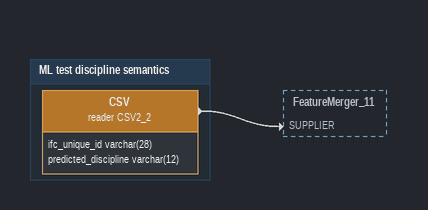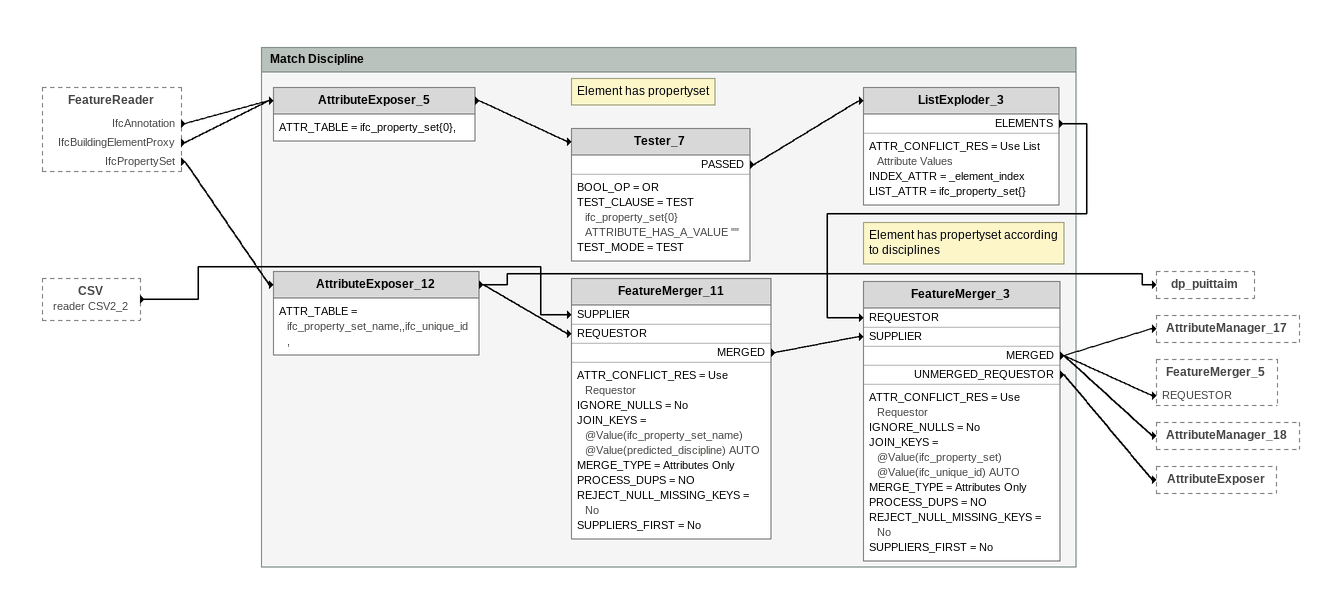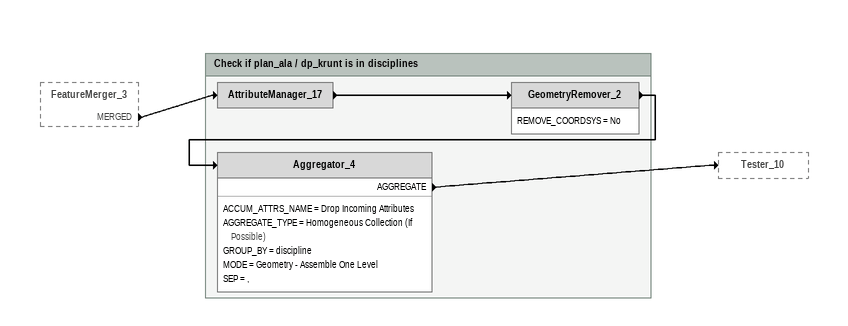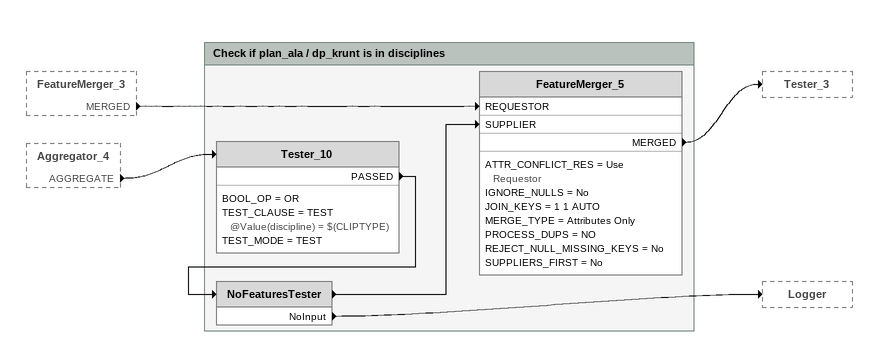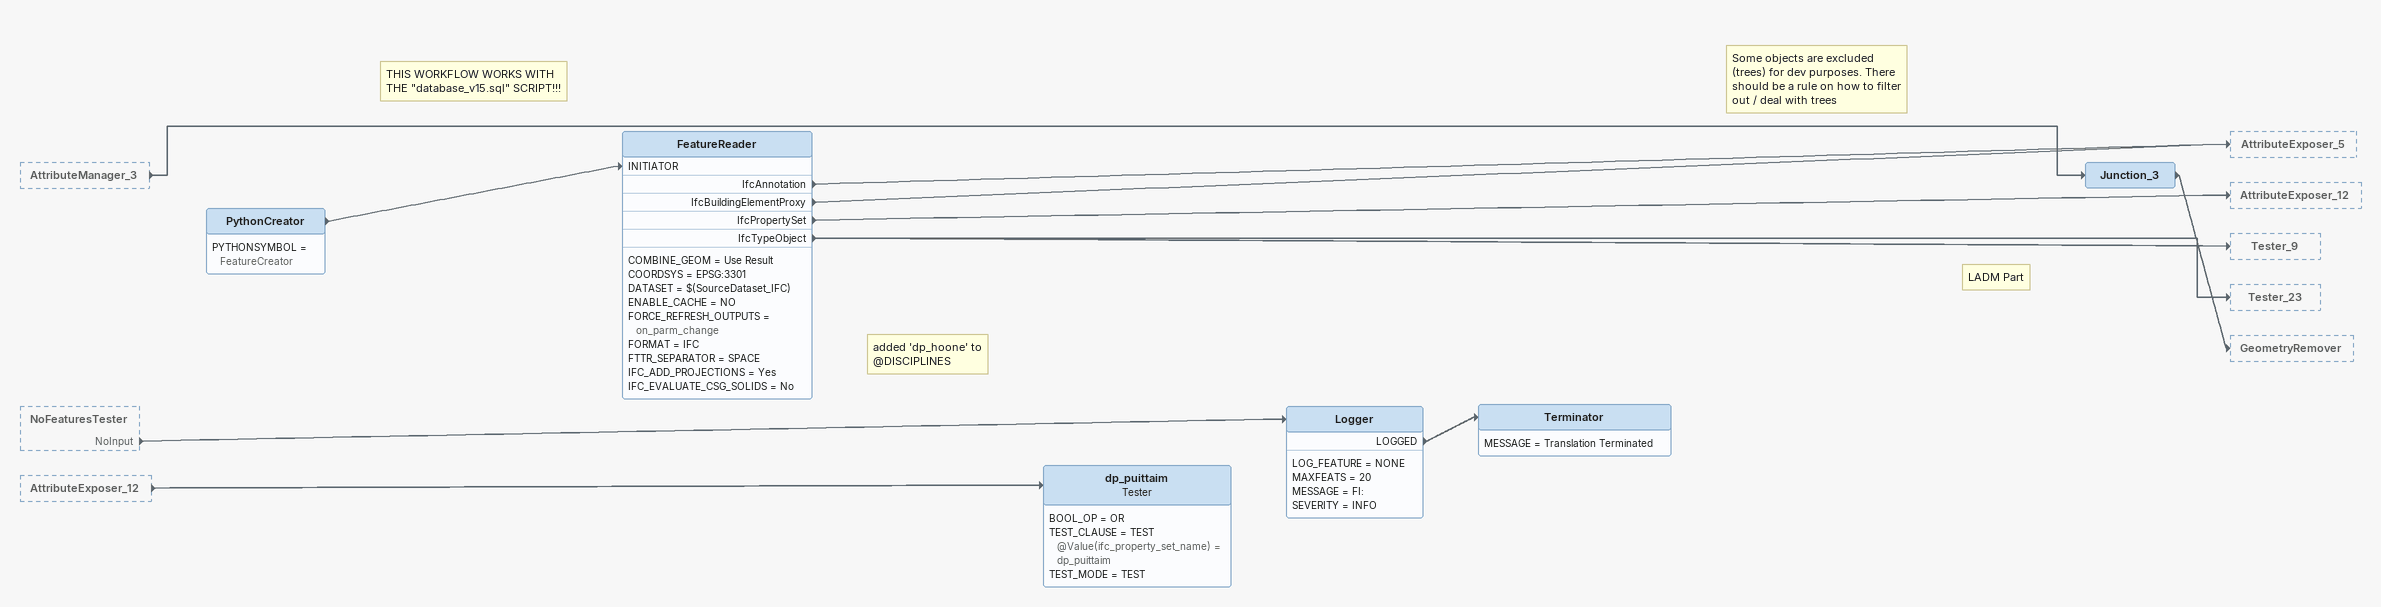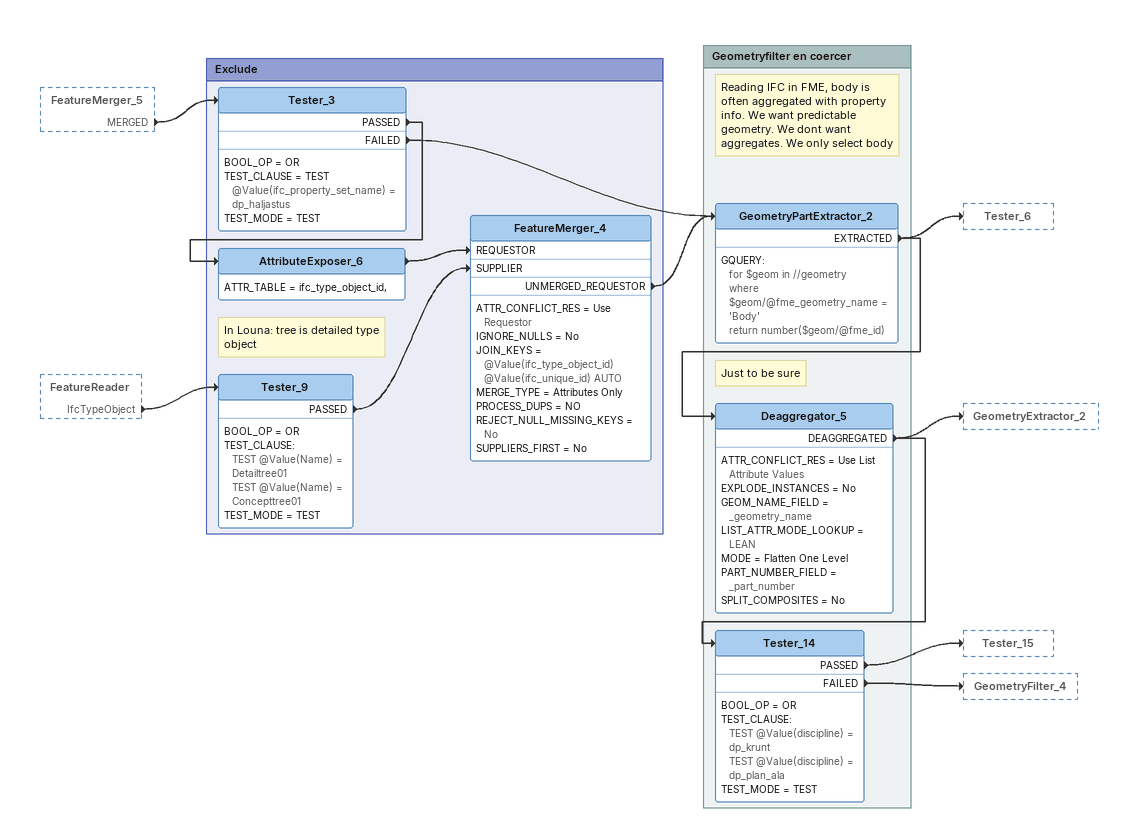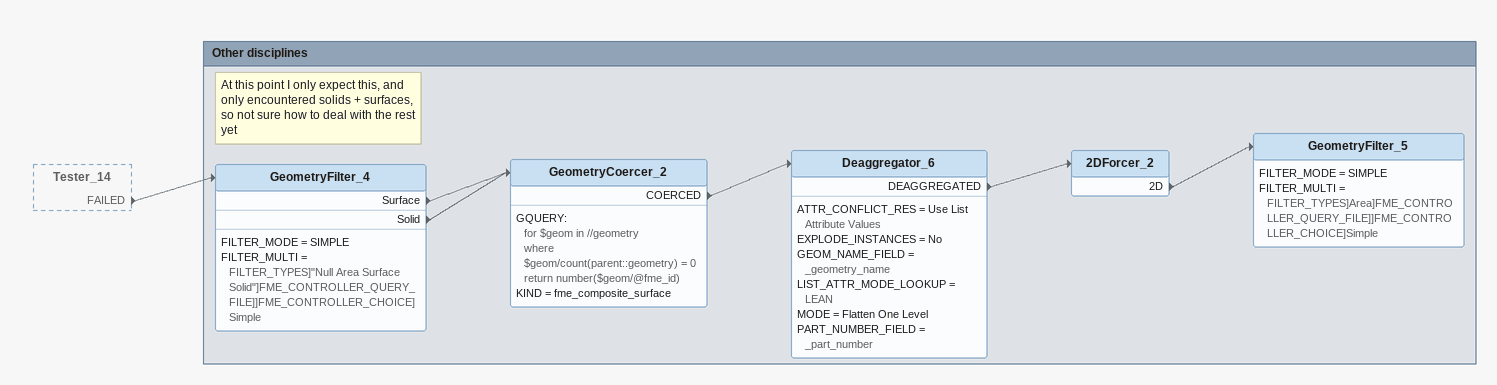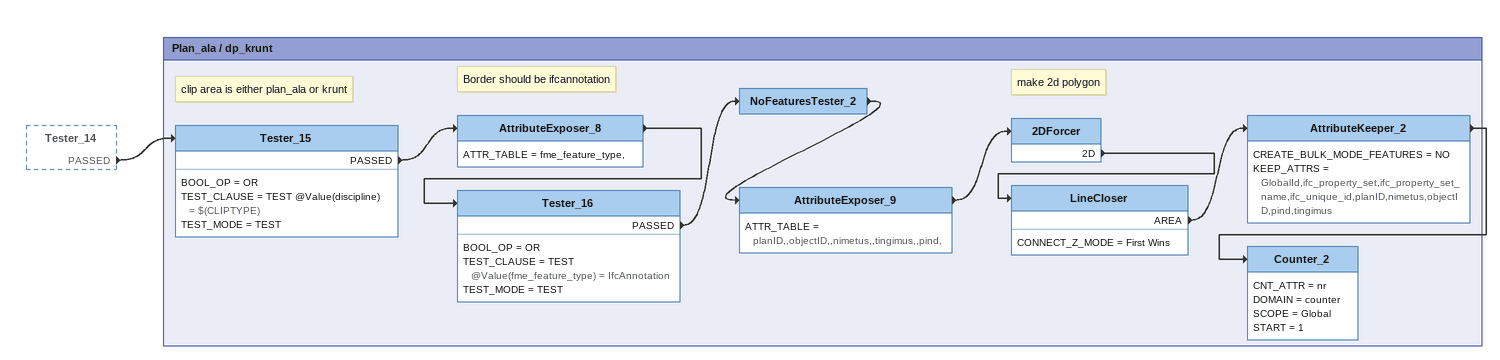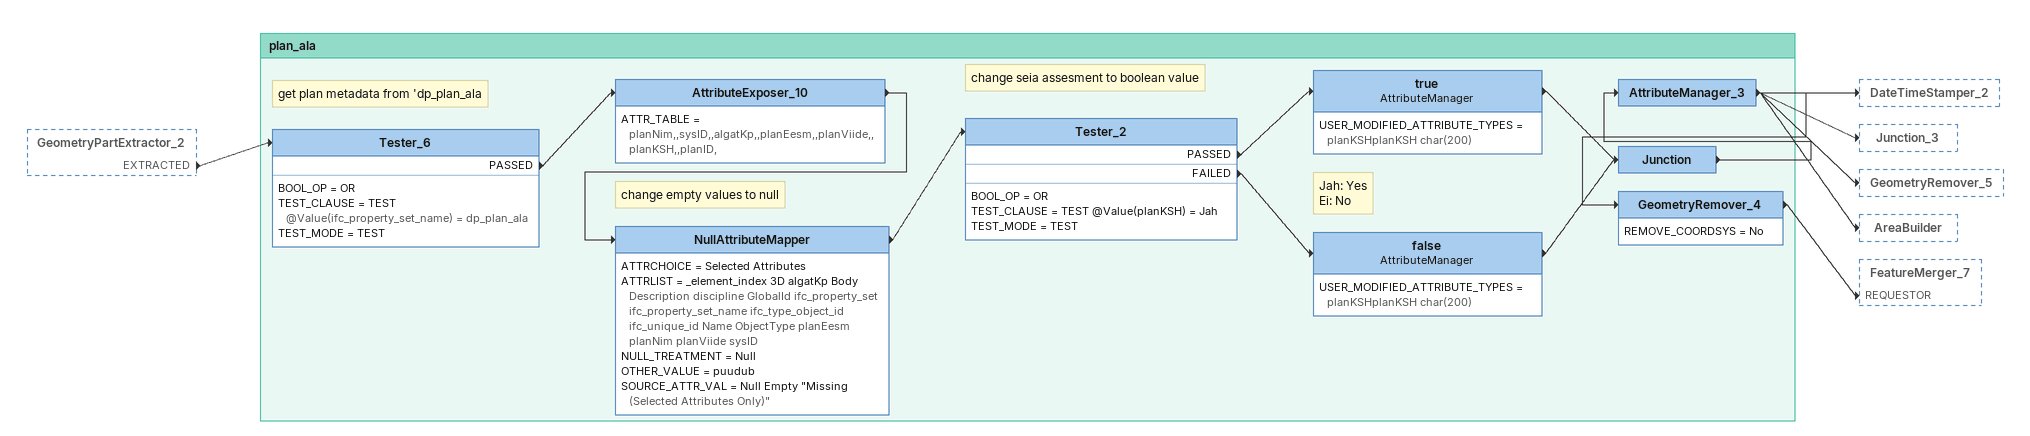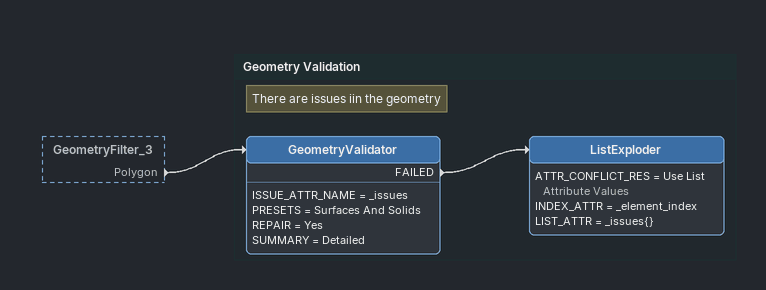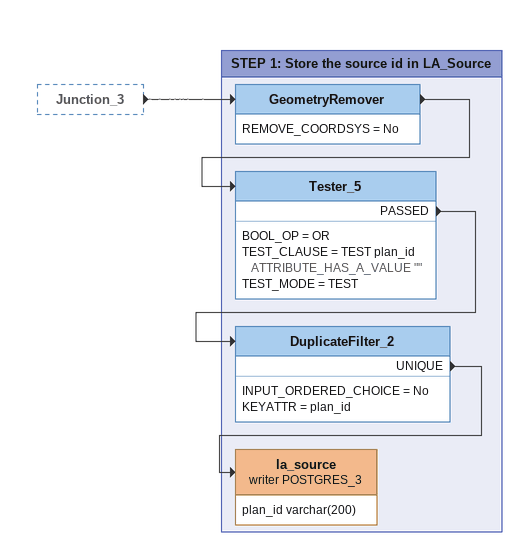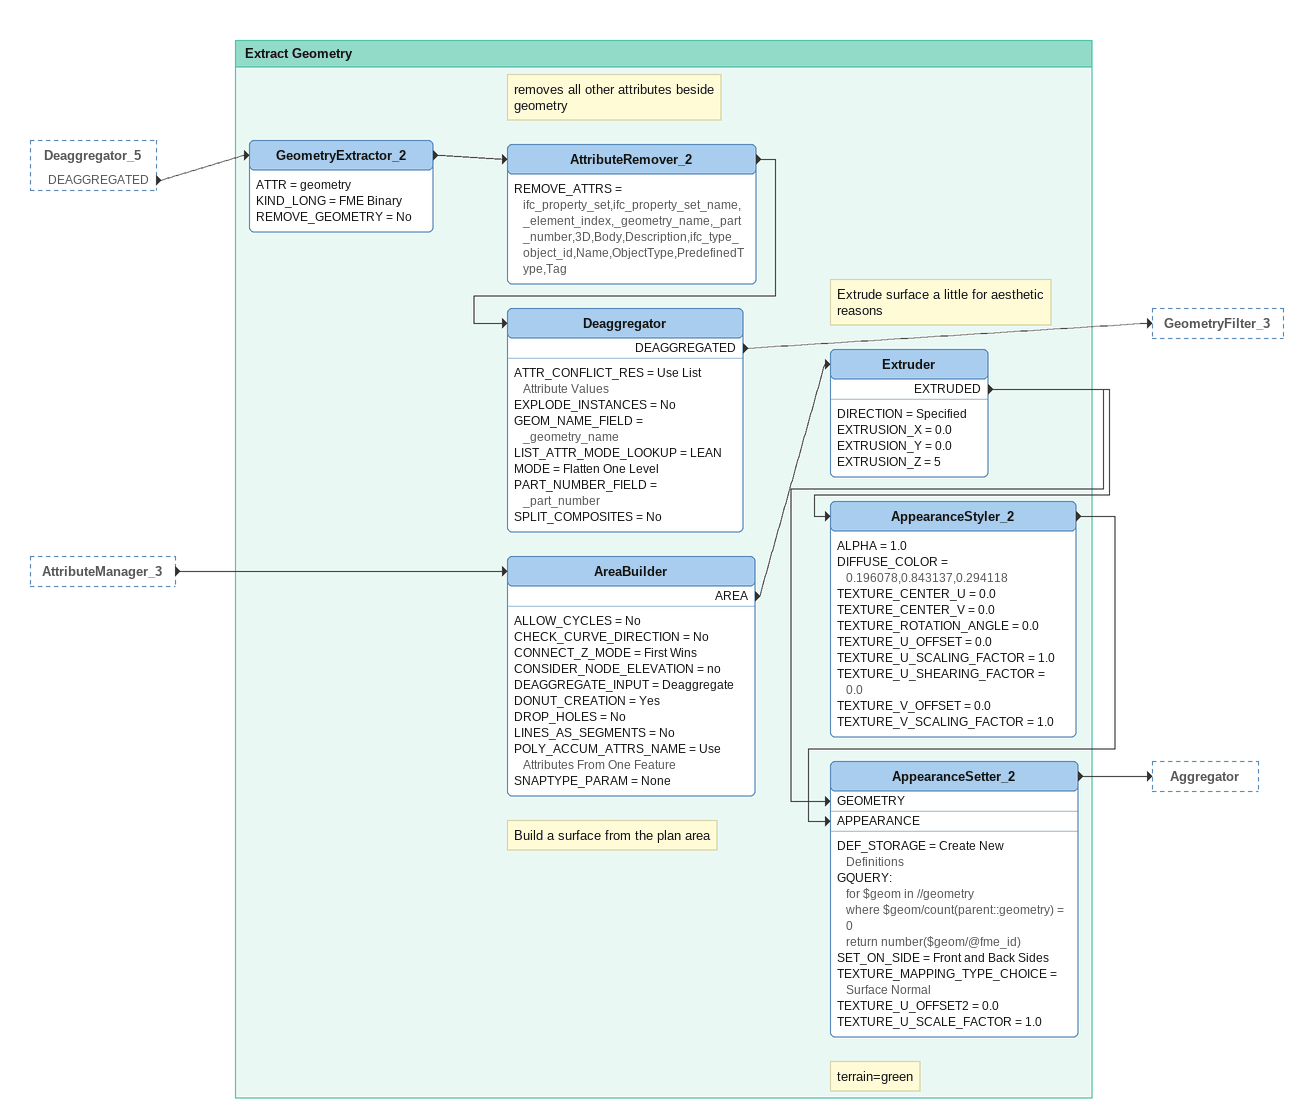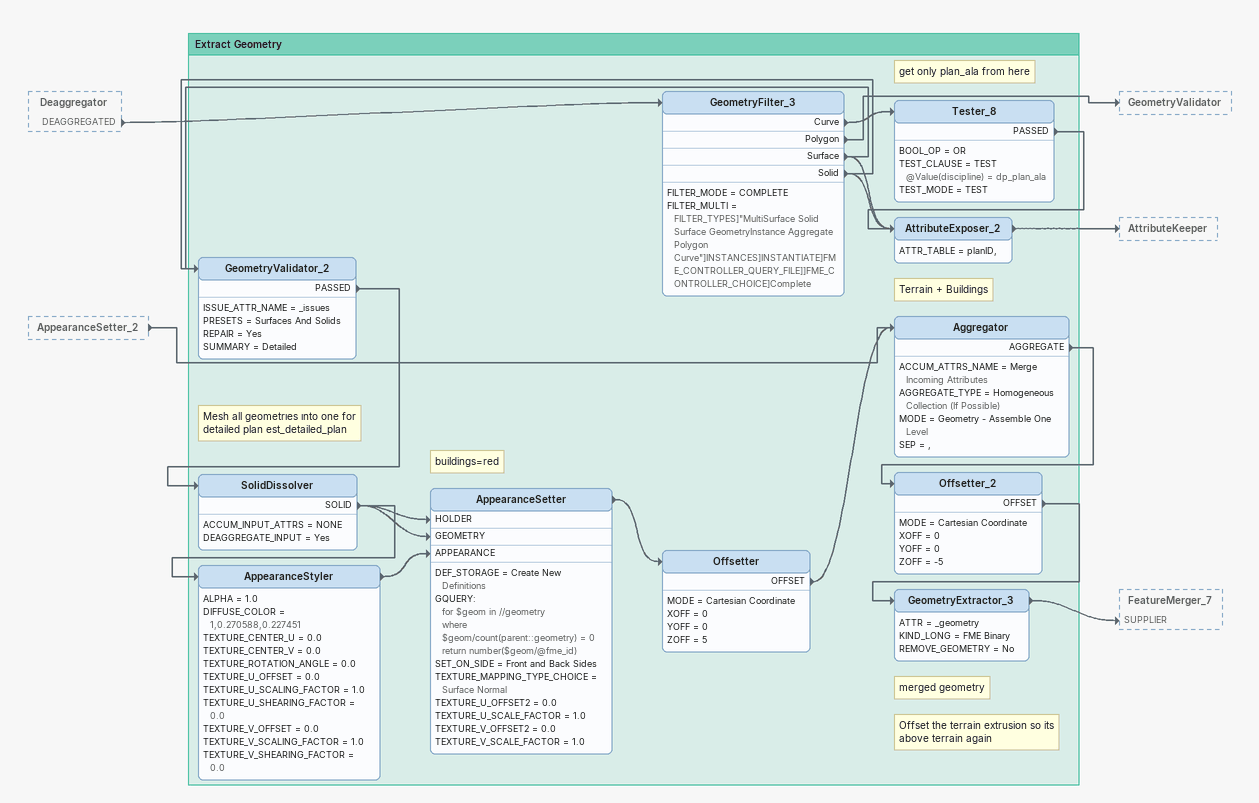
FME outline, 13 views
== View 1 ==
Bookmark: ML test discipline semantics
CSV (reader CSV2_2)
    attributes: ifc_unique_id varchar(28), predicted_discipline varchar(12)
    -> FeatureMerger_11 [SUPPLIER]

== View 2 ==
FeatureReader [outside]
    IfcAnnotation -> AttributeExposer_5
    IfcBuildingElementProxy -> AttributeExposer_5
    IfcPropertySet -> AttributeExposer_12
CSV (reader CSV2_2) [outside]
    -> FeatureMerger_11 [SUPPLIER]

Bookmark: Match Discipline
AttributeExposer_5
    ATTR_TABLE = ifc_property_set{0},
    -> Tester_7
Note: Element has propertyset
Tester_7
    BOOL_OP = OR
    TEST_CLAUSE = TEST ifc_property_set{0} ATTRIBUTE_HAS_A_VALUE ""
    TEST_MODE = TEST
    PASSED -> ListExploder_3
ListExploder_3
    ATTR_CONFLICT_RES = Use List Attribute Values
    INDEX_ATTR = _element_index
    LIST_ATTR = ifc_property_set{}
    ELEMENTS -> FeatureMerger_3 [REQUESTOR]
AttributeExposer_12
    ATTR_TABLE = ifc_property_set_name,,ifc_unique_id,
    -> FeatureMerger_11 [REQUESTOR]
    -> dp_puittaim
FeatureMerger_11
    ATTR_CONFLICT_RES = Use Requestor
    IGNORE_NULLS = No
    JOIN_KEYS = @Value(ifc_property_set_name) @Value(predicted_discipline) AUTO
    MERGE_TYPE = Attributes Only
    PROCESS_DUPS = NO
    REJECT_NULL_MISSING_KEYS = No
    SUPPLIERS_FIRST = No
    MERGED -> FeatureMerger_3 [SUPPLIER]
Note: Element has propertyset according to disciplines
FeatureMerger_3
    ATTR_CONFLICT_RES = Use Requestor
    IGNORE_NULLS = No
    JOIN_KEYS = @Value(ifc_property_set) @Value(ifc_unique_id) AUTO
    MERGE_TYPE = Attributes Only
    PROCESS_DUPS = NO
    REJECT_NULL_MISSING_KEYS = No
    SUPPLIERS_FIRST = No
    MERGED -> AttributeManager_17
    MERGED -> FeatureMerger_5 [REQUESTOR]
    MERGED -> AttributeManager_18
    UNMERGED_REQUESTOR -> AttributeExposer

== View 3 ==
FeatureMerger_3 [outside]
    MERGED -> AttributeManager_17

Bookmark: Check if plan_ala / dp_krunt is in disciplines
AttributeManager_17
    -> GeometryRemover_2
GeometryRemover_2
    REMOVE_COORDSYS = No
    -> Aggregator_4
Aggregator_4
    ACCUM_ATTRS_NAME = Drop Incoming Attributes
    AGGREGATE_TYPE = Homogeneous Collection (If Possible)
    GROUP_BY = discipline
    MODE = Geometry - Assemble One Level
    SEP = ,
    AGGREGATE -> Tester_10

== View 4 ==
FeatureMerger_3 [outside]
    MERGED -> FeatureMerger_5 [REQUESTOR]
Aggregator_4 [outside]
    AGGREGATE -> Tester_10

Bookmark: Check if plan_ala / dp_krunt is in disciplines
Tester_10
    BOOL_OP = OR
    TEST_CLAUSE = TEST @Value(discipline) = $(CLIPTYPE)
    TEST_MODE = TEST
    PASSED -> NoFeaturesTester
NoFeaturesTester
    NoInput -> Logger
    -> FeatureMerger_5 [SUPPLIER]
FeatureMerger_5
    ATTR_CONFLICT_RES = Use Requestor
    IGNORE_NULLS = No
    JOIN_KEYS = 1 1 AUTO
    MERGE_TYPE = Attributes Only
    PROCESS_DUPS = NO
    REJECT_NULL_MISSING_KEYS = No
    SUPPLIERS_FIRST = No
    MERGED -> Tester_3

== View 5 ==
AttributeManager_3 [outside]
    -> Junction_3
NoFeaturesTester [outside]
    NoInput -> Logger
AttributeExposer_12 [outside]
    -> dp_puittaim
PythonCreator
    PYTHONSYMBOL = FeatureCreator
    -> FeatureReader [INITIATOR]
Note: THIS WORKFLOW WORKS WITH THE "database_v15.sql" SCRIPT!!!
FeatureReader
    COMBINE_GEOM = Use Result
    COORDSYS = EPSG:3301
    DATASET = $(SourceDataset_IFC)
    ENABLE_CACHE = NO
    FORCE_REFRESH_OUTPUTS = on_parm_change
    FORMAT = IFC
    FTTR_SEPARATOR = SPACE
    IFC_ADD_PROJECTIONS = Yes
    IFC_EVALUATE_CSG_SOLIDS = No
    IfcAnnotation -> AttributeExposer_5
    IfcBuildingElementProxy -> AttributeExposer_5
    IfcPropertySet -> AttributeExposer_12
    IfcTypeObject -> Tester_9
    IfcTypeObject -> Tester_23
Note: added 'dp_hoone' to @DISCIPLINES
dp_puittaim: Tester
    BOOL_OP = OR
    TEST_CLAUSE = TEST @Value(ifc_property_set_name) = dp_puittaim
    TEST_MODE = TEST
Note: LADM Part
Junction_3
    -> GeometryRemover
Logger
    LOG_FEATURE = NONE
    MAXFEATS = 20
    MESSAGE = FI:
    SEVERITY = INFO
    LOGGED -> Terminator
Note: Some objects are excluded (trees) for dev purposes. There should be a rule on how to filter out / deal with trees
Terminator
    MESSAGE = Translation Terminated

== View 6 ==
FeatureMerger_5 [outside]
    MERGED -> Tester_3
FeatureReader [outside]
    IfcTypeObject -> Tester_9

Bookmark: Exclude
Note: In Louna: tree is detailed type object
Tester_9
    BOOL_OP = OR
    TEST_CLAUSE:
      TEST @Value(Name) = Detailtree01
      TEST @Value(Name) = Concepttree01
    TEST_MODE = TEST
    PASSED -> FeatureMerger_4 [SUPPLIER]
Tester_3
    BOOL_OP = OR
    TEST_CLAUSE = TEST @Value(ifc_property_set_name) = dp_haljastus
    TEST_MODE = TEST
    PASSED -> AttributeExposer_6
    FAILED -> GeometryPartExtractor_2
AttributeExposer_6
    ATTR_TABLE = ifc_type_object_id,
    -> FeatureMerger_4 [REQUESTOR]
FeatureMerger_4
    ATTR_CONFLICT_RES = Use Requestor
    IGNORE_NULLS = No
    JOIN_KEYS = @Value(ifc_type_object_id) @Value(ifc_unique_id) AUTO
    MERGE_TYPE = Attributes Only
    PROCESS_DUPS = NO
    REJECT_NULL_MISSING_KEYS = No
    SUPPLIERS_FIRST = No
    UNMERGED_REQUESTOR -> GeometryPartExtractor_2

Bookmark: Geometryfilter en coercer
Note: Reading IFC in FME, body is often aggregated with property info. We want predictable geometry. We dont want aggregates. We only select body
GeometryPartExtractor_2
    GQUERY:
      for $geom in //geometry
      where $geom/@fme_geometry_name = 'Body'
      return number($geom/@fme_id)
    EXTRACTED -> Deaggregator_5
    EXTRACTED -> Tester_6
Note: Just to be sure
Deaggregator_5
    ATTR_CONFLICT_RES = Use List Attribute Values
    EXPLODE_INSTANCES = No
    GEOM_NAME_FIELD = _geometry_name
    LIST_ATTR_MODE_LOOKUP = LEAN
    MODE = Flatten One Level
    PART_NUMBER_FIELD = _part_number
    SPLIT_COMPOSITES = No
    DEAGGREGATED -> Tester_14
    DEAGGREGATED -> GeometryExtractor_2
Tester_14
    BOOL_OP = OR
    TEST_CLAUSE:
      TEST @Value(discipline) = dp_krunt
      TEST @Value(discipline) = dp_plan_ala
    TEST_MODE = TEST
    PASSED -> Tester_15
    FAILED -> GeometryFilter_4

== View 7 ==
Tester_14 [outside]
    FAILED -> GeometryFilter_4

Bookmark: Other disciplines
Note: At this point I only expect this, and only encountered solids + surfaces, so not sure how to deal with the rest yet
GeometryFilter_4
    FILTER_MODE = SIMPLE
    FILTER_MULTI = FILTER_TYPES]"Null Area Surface Solid"]FME_CONTROLLER_QUERY_FILE]]FME_CONTROLLER_CHOICE]Simple
    Surface -> GeometryCoercer_2
    Solid -> GeometryCoercer_2
GeometryCoercer_2
    GQUERY:
      for $geom in //geometry
      where $geom/count(parent::geometry) = 0
      return number($geom/@fme_id)
    KIND = fme_composite_surface
    COERCED -> Deaggregator_6
Deaggregator_6
    ATTR_CONFLICT_RES = Use List Attribute Values
    EXPLODE_INSTANCES = No
    GEOM_NAME_FIELD = _geometry_name
    LIST_ATTR_MODE_LOOKUP = LEAN
    MODE = Flatten One Level
    PART_NUMBER_FIELD = _part_number
    DEAGGREGATED -> 2DForcer_2
2DForcer_2
    2D -> GeometryFilter_5
GeometryFilter_5
    FILTER_MODE = SIMPLE
    FILTER_MULTI = FILTER_TYPES]Area]FME_CONTROLLER_QUERY_FILE]]FME_CONTROLLER_CHOICE]Simple

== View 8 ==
Tester_14 [outside]
    PASSED -> Tester_15

Bookmark: Plan_ala / dp_krunt
Note: clip area is either plan_ala or krunt
Tester_15
    BOOL_OP = OR
    TEST_CLAUSE = TEST @Value(discipline) = $(CLIPTYPE)
    TEST_MODE = TEST
    PASSED -> AttributeExposer_8
Note: Border should be ifcannotation
AttributeExposer_8
    ATTR_TABLE = fme_feature_type,
    -> Tester_16
Tester_16
    BOOL_OP = OR
    TEST_CLAUSE = TEST @Value(fme_feature_type) = IfcAnnotation
    TEST_MODE = TEST
    PASSED -> NoFeaturesTester_2
NoFeaturesTester_2
    -> AttributeExposer_9
AttributeExposer_9
    ATTR_TABLE = planID,,objectID,,nimetus,,tingimus,,pind,
    -> 2DForcer
Note: make 2d polygon
2DForcer
    2D -> LineCloser
LineCloser
    CONNECT_Z_MODE = First Wins
    AREA -> AttributeKeeper_2
AttributeKeeper_2
    CREATE_BULK_MODE_FEATURES = NO
    KEEP_ATTRS = GlobalId,ifc_property_set,ifc_property_set_name,ifc_unique_id,planID,nimetus,objectID,pind,tingimus
    -> Counter_2
Counter_2
    CNT_ATTR = nr
    DOMAIN = counter
    SCOPE = Global
    START = 1

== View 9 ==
GeometryPartExtractor_2 [outside]
    EXTRACTED -> Tester_6

Bookmark: plan_ala
Note: get plan metadata from 'dp_plan_ala
Tester_6
    BOOL_OP = OR
    TEST_CLAUSE = TEST @Value(ifc_property_set_name) = dp_plan_ala
    TEST_MODE = TEST
    PASSED -> AttributeExposer_10
AttributeExposer_10
    ATTR_TABLE = planNim,,sysID,,algatKp,,planEesm,,planViide,,planKSH,,planID,
    -> NullAttributeMapper
Note: change empty values to null
NullAttributeMapper
    ATTRCHOICE = Selected Attributes
    ATTRLIST = _element_index 3D algatKp Body Description discipline GlobalId ifc_property_set ifc_property_set_name ifc_type_object_id ifc_unique_id Name ObjectType planEesm planNim planViide sysID
    NULL_TREATMENT = Null
    OTHER_VALUE = puudub
    SOURCE_ATTR_VAL = Null Empty "Missing (Selected Attributes Only)"
    -> Tester_2
Note: change seia assesment to boolean value
Tester_2
    BOOL_OP = OR
    TEST_CLAUSE = TEST @Value(planKSH) = Jah
    TEST_MODE = TEST
    PASSED -> true
    FAILED -> false
true: AttributeManager
    USER_MODIFIED_ATTRIBUTE_TYPES = planKSHplanKSH char(200)
    -> Junction
Note: Jah: Yes / Ei: No
false: AttributeManager
    USER_MODIFIED_ATTRIBUTE_TYPES = planKSHplanKSH char(200)
    -> Junction
Junction
    -> AttributeManager_3
AttributeManager_3
    -> DateTimeStamper_2
    -> Junction_3
    -> GeometryRemover_5
    -> GeometryRemover_4
    -> AreaBuilder
GeometryRemover_4
    REMOVE_COORDSYS = No
    -> FeatureMerger_7 [REQUESTOR]

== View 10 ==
GeometryFilter_3 [outside]
    Polygon -> GeometryValidator

Bookmark: Geometry Validation
Note: There are issues iin the geometry
GeometryValidator
    ISSUE_ATTR_NAME = _issues
    PRESETS = Surfaces And Solids
    REPAIR = Yes
    SUMMARY = Detailed
    FAILED -> ListExploder
ListExploder
    ATTR_CONFLICT_RES = Use List Attribute Values
    INDEX_ATTR = _element_index
    LIST_ATTR = _issues{}

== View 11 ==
Junction_3 [outside]
    -> GeometryRemover

Bookmark: STEP 1: Store the source id in LA_Source
GeometryRemover
    REMOVE_COORDSYS = No
    -> Tester_5
Tester_5
    BOOL_OP = OR
    TEST_CLAUSE = TEST plan_id ATTRIBUTE_HAS_A_VALUE ""
    TEST_MODE = TEST
    PASSED -> DuplicateFilter_2
DuplicateFilter_2
    INPUT_ORDERED_CHOICE = No
    KEYATTR = plan_id
    UNIQUE -> la_source (writer POSTGRES_3)
la_source (writer POSTGRES_3)
    attributes: plan_id varchar(200)

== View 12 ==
Deaggregator_5 [outside]
    DEAGGREGATED -> GeometryExtractor_2
AttributeManager_3 [outside]
    -> AreaBuilder

Bookmark: Extract Geometry
Note: Build a surface from the plan area
AreaBuilder
    ALLOW_CYCLES = No
    CHECK_CURVE_DIRECTION = No
    CONNECT_Z_MODE = First Wins
    CONSIDER_NODE_ELEVATION = no
    DEAGGREGATE_INPUT = Deaggregate
    DONUT_CREATION = Yes
    DROP_HOLES = No
    LINES_AS_SEGMENTS = No
    POLY_ACCUM_ATTRS_NAME = Use Attributes From One Feature
    SNAPTYPE_PARAM = None
    AREA -> Extruder
Note: Extrude surface a little for aesthetic reasons
Extruder
    DIRECTION = Specified
    EXTRUSION_X = 0.0
    EXTRUSION_Y = 0.0
    EXTRUSION_Z = 5
    EXTRUDED -> AppearanceSetter_2 [GEOMETRY]
    EXTRUDED -> AppearanceStyler_2
AppearanceStyler_2
    ALPHA = 1.0
    DIFFUSE_COLOR = 0.196078,0.843137,0.294118
    TEXTURE_CENTER_U = 0.0
    TEXTURE_CENTER_V = 0.0
    TEXTURE_ROTATION_ANGLE = 0.0
    TEXTURE_U_OFFSET = 0.0
    TEXTURE_U_SCALING_FACTOR = 1.0
    TEXTURE_U_SHEARING_FACTOR = 0.0
    TEXTURE_V_OFFSET = 0.0
    TEXTURE_V_SCALING_FACTOR = 1.0
    -> AppearanceSetter_2 [APPEARANCE]
Note: terrain=green
AppearanceSetter_2
    DEF_STORAGE = Create New Definitions
    GQUERY:
      for $geom in //geometry
      where $geom/count(parent::geometry) = 0
      return number($geom/@fme_id)
    SET_ON_SIDE = Front and Back Sides
    TEXTURE_MAPPING_TYPE_CHOICE = Surface Normal
    TEXTURE_U_OFFSET2 = 0.0
    TEXTURE_U_SCALE_FACTOR = 1.0
    -> Aggregator
GeometryExtractor_2
    ATTR = geometry
    KIND_LONG = FME Binary
    REMOVE_GEOMETRY = No
    -> AttributeRemover_2
Note: removes all other attributes beside geometry
AttributeRemover_2
    REMOVE_ATTRS = ifc_property_set,ifc_property_set_name,_element_index,_geometry_name,_part_number,3D,Body,Description,ifc_type_object_id,Name,ObjectType,PredefinedType,Tag
    -> Deaggregator
Deaggregator
    ATTR_CONFLICT_RES = Use List Attribute Values
    EXPLODE_INSTANCES = No
    GEOM_NAME_FIELD = _geometry_name
    LIST_ATTR_MODE_LOOKUP = LEAN
    MODE = Flatten One Level
    PART_NUMBER_FIELD = _part_number
    SPLIT_COMPOSITES = No
    DEAGGREGATED -> GeometryFilter_3

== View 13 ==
Deaggregator [outside]
    DEAGGREGATED -> GeometryFilter_3
AppearanceSetter_2 [outside]
    -> Aggregator

Bookmark: Extract Geometry
GeometryFilter_3
    FILTER_MODE = COMPLETE
    FILTER_MULTI = FILTER_TYPES]"MultiSurface Solid Surface GeometryInstance Aggregate Polygon Curve"]INSTANCES]INSTANTIATE]FME_CONTROLLER_QUERY_FILE]]FME_CONTROLLER_CHOICE]Complete
    Curve -> Tester_8
    Polygon -> GeometryValidator
    Surface -> AttributeExposer_2
    Surface -> GeometryValidator_2
    Solid -> AttributeExposer_2
    Solid -> GeometryValidator_2
Note: get only plan_ala from here
Tester_8
    BOOL_OP = OR
    TEST_CLAUSE = TEST @Value(discipline) = dp_plan_ala
    TEST_MODE = TEST
    PASSED -> AttributeExposer_2
AttributeExposer_2
    ATTR_TABLE = planID,
    -> AttributeKeeper
GeometryValidator_2
    ISSUE_ATTR_NAME = _issues
    PRESETS = Surfaces And Solids
    REPAIR = Yes
    SUMMARY = Detailed
    PASSED -> SolidDissolver
Note: Mesh all geometrıes ınto one for detailed plan est_detailed_plan
SolidDissolver
    ACCUM_INPUT_ATTRS = NONE
    DEAGGREGATE_INPUT = Yes
    SOLID -> AppearanceSetter [HOLDER]
    SOLID -> AppearanceStyler
    SOLID -> AppearanceSetter [GEOMETRY]
AppearanceStyler
    ALPHA = 1.0
    DIFFUSE_COLOR = 1,0.270588,0.227451
    TEXTURE_CENTER_U = 0.0
    TEXTURE_CENTER_V = 0.0
    TEXTURE_ROTATION_ANGLE = 0.0
    TEXTURE_U_OFFSET = 0.0
    TEXTURE_U_SCALING_FACTOR = 1.0
    TEXTURE_U_SHEARING_FACTOR = 0.0
    TEXTURE_V_OFFSET = 0.0
    TEXTURE_V_SCALING_FACTOR = 1.0
    TEXTURE_V_SHEARING_FACTOR = 0.0
    -> AppearanceSetter [APPEARANCE]
Note: buildings=red
AppearanceSetter
    DEF_STORAGE = Create New Definitions
    GQUERY:
      for $geom in //geometry
      where $geom/count(parent::geometry) = 0
      return number($geom/@fme_id)
    SET_ON_SIDE = Front and Back Sides
    TEXTURE_MAPPING_TYPE_CHOICE = Surface Normal
    TEXTURE_U_OFFSET2 = 0.0
    TEXTURE_U_SCALE_FACTOR = 1.0
    TEXTURE_V_OFFSET2 = 0.0
    TEXTURE_V_SCALE_FACTOR = 1.0
    -> Offsetter
Note: Offset the terrain extrusion so its above terrain again
Offsetter
    MODE = Cartesian Coordinate
    XOFF = 0
    YOFF = 0
    ZOFF = 5
    OFFSET -> Aggregator
Note: Terrain + Buildings
Aggregator
    ACCUM_ATTRS_NAME = Merge Incoming Attributes
    AGGREGATE_TYPE = Homogeneous Collection (If Possible)
    MODE = Geometry - Assemble One Level
    SEP = ,
    AGGREGATE -> Offsetter_2
Offsetter_2
    MODE = Cartesian Coordinate
    XOFF = 0
    YOFF = 0
    ZOFF = -5
    OFFSET -> GeometryExtractor_3
Note: merged geometry
GeometryExtractor_3
    ATTR = _geometry
    KIND_LONG = FME Binary
    REMOVE_GEOMETRY = No
    -> FeatureMerger_7 [SUPPLIER]
